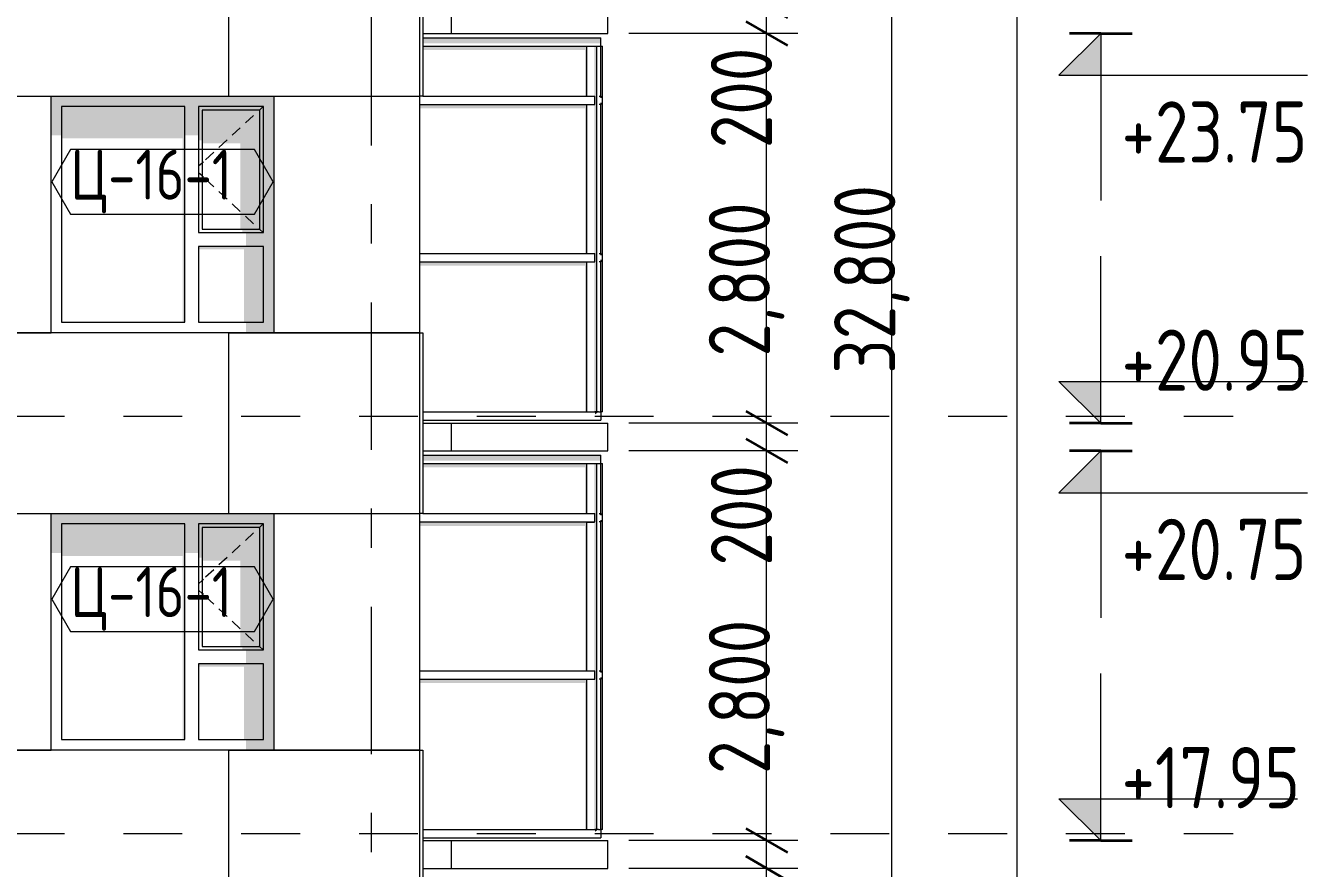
# Model space of a CAD drawing. Header units: millimetres. Extents: x 18162 to 7085488, y 72188 to 247925.
# Drawn here: x 4837456 to 4846666, y 100587 to 106643 of the extents above; entities that cross this region are included whole.
import ezdxf
from ezdxf.enums import TextEntityAlignment as Align

# ---------------------------------------------------------------- set-up
doc = ezdxf.new("R2010")
doc.units = ezdxf.units.MM
doc.header["$MEASUREMENT"] = 0
doc.linetypes.add('Dashed', pattern=[423.333333, 211.666667, -211.666667])
doc.linetypes.add('Double Dashed', pattern=[1093.611073, 529.166651, -211.666656, 141.111112, -211.666656])
for name, color, linetype in [('Archicad Windows', 7, 'Continuous'), ('Finish - Wall', 7, 'Continuous'), ('Structural - Bearing', 7, 'Continuous'), ('Structural - Grid', 7, 'Continuous')]:
    doc.layers.add(name, color=color, linetype=linetype)
doc.styles.add('GENERATED_STYLE_3', font='', dxfattribs={"width": 0.8})
doc.styles.get('GENERATED_STYLE_3').set_extended_font_data('ISOCPEUR MON')
doc.dimstyles.new('GENERATED_STYLE__15', dxfattribs={"dimtxt": 440.00001, "dimasz": 228, "dimexe": 0.18, "dimexo": 150, "dimgap": 0, "dimtad": 1, "dimdec": 0, "dimzin": 0, "dimdsep": 46, "dimtxsty": 'GENERATED_STYLE_3', "dimblk": 'ARROWHEAD_2', "dimblk1": 'ARROWHEAD_2', "dimblk2": 'ARROWHEAD_2', "dimcen": 0.09, "dimclrd": 13, "dimclre": 13, "dimclrt": 13, "dimadec": 0, "dimazin": 0, "dimtfac": 1, "dimtdec": 4, "dimtmove": 0, "dimatfit": 3, "dimfxl": 1, "dimtolj": 1, "dimtzin": 0, "dimarcsym": 0})

# ---------------------------------------------------------------- blocks, each defined once
blk = doc.blocks.new('*X1795', base_point=(4860813, 82836.7))
at = {"layer": 'Structural - Bearing', "color": 8, "linetype": 'Continuous', "lineweight": 13}
for p, q in [((4837313, 100736.7), (4837313, 98436.7)), ((4838913, 100736.7), (4838913, 100136.7)), ((4834113, 100586.7), (4834113, 100556.7)), ((4835713, 100586.7), (4835713, 100556.7)), ((4837009, 100136.7), (4837313, 100136.7)), ((4837313, 100136.7), (4837639.5, 100136.7)), ((4839239.5, 100136.7), (4840013, 100136.7)), ((4840013, 100136.7), (4840289.5, 100136.7)), ((4837313, 98436.7), (4837009, 98436.7)), ((4837009, 98436.7), (4837313, 98436.7)), ((4837313, 98436.7), (4837639.5, 98436.7)), ((4837313, 98436.7), (4837313, 97836.7)), ((4837639.5, 98436.7), (4837313, 98436.7)), ((4838913, 98436.7), (4840013, 98436.7)), ((4838913, 98436.7), (4838913, 97836.7)), ((4840013, 98436.7), (4839239.5, 98436.7)), ((4840289.5, 98436.7), (4840013, 98436.7)), ((4840013, 98436.7), (4840289.5, 98436.7)), ((4837313, 97836.7), (4837313, 97736.7)), ((4838913, 97836.7), (4838913, 97736.7)), ((4834113, 97806.7), (4834113, 97786.7)), ((4835713, 97806.7), (4835713, 97786.7))]:
    blk.add_line(p, q, dxfattribs=at)
blk = doc.blocks.new('*X1802', base_point=(4860813, 82836.7))
at = {"layer": 'Structural - Bearing', "color": 8, "linetype": 'Continuous', "lineweight": 13}
for p, q in [((4837313, 103736.7), (4837313, 101436.7)), ((4838913, 103736.7), (4838913, 103136.7)), ((4834113, 103586.7), (4834113, 103556.7)), ((4835713, 103586.7), (4835713, 103556.7)), ((4837009, 103136.7), (4837313, 103136.7)), ((4837313, 103136.7), (4837639.5, 103136.7)), ((4839239.5, 103136.7), (4840013, 103136.7)), ((4840013, 103136.7), (4840289.5, 103136.7)), ((4837313, 101436.7), (4837009, 101436.7)), ((4837009, 101436.7), (4837313, 101436.7)), ((4837313, 101436.7), (4837639.5, 101436.7)), ((4837313, 101436.7), (4837313, 100836.7)), ((4837639.5, 101436.7), (4837313, 101436.7)), ((4838913, 101436.7), (4840013, 101436.7)), ((4838913, 101436.7), (4838913, 100836.7)), ((4840013, 101436.7), (4839239.5, 101436.7)), ((4840289.5, 101436.7), (4840013, 101436.7)), ((4840013, 101436.7), (4840289.5, 101436.7)), ((4834113, 100806.7), (4834113, 100786.7)), ((4835713, 100806.7), (4835713, 100786.7)), ((4837313, 100836.7), (4837313, 100736.7)), ((4838913, 100836.7), (4838913, 100736.7))]:
    blk.add_line(p, q, dxfattribs=at)
blk = doc.blocks.new('*X1805', base_point=(4860813, 82836.7))
at = {"layer": 'Structural - Bearing', "color": 7, "linetype": 'Continuous', "lineweight": 9}
blk.add_line((4840513, 100786.7), (4840513, 100586.7), dxfattribs=at)
blk = doc.blocks.new('*X1810', base_point=(4860813, 82836.7))
at = {"layer": 'Structural - Bearing', "color": 8, "linetype": 'Continuous', "lineweight": 13}
for p, q in [((4837313, 106736.7), (4837313, 104436.7)), ((4838913, 106736.7), (4838913, 106136.7)), ((4834113, 106586.7), (4834113, 106556.7)), ((4835713, 106586.7), (4835713, 106556.7)), ((4837009, 106136.7), (4837313, 106136.7)), ((4837313, 106136.7), (4837639.5, 106136.7)), ((4839239.5, 106136.7), (4840013, 106136.7)), ((4840013, 106136.7), (4840289.5, 106136.7)), ((4837313, 104436.7), (4837009, 104436.7)), ((4837009, 104436.7), (4837313, 104436.7)), ((4837313, 104436.7), (4837639.5, 104436.7)), ((4837313, 104436.7), (4837313, 103836.7)), ((4837639.5, 104436.7), (4837313, 104436.7)), ((4838913, 104436.7), (4840013, 104436.7)), ((4838913, 104436.7), (4838913, 103836.7)), ((4840013, 104436.7), (4839239.5, 104436.7)), ((4840289.5, 104436.7), (4840013, 104436.7)), ((4840013, 104436.7), (4840289.5, 104436.7)), ((4834113, 103806.7), (4834113, 103786.7)), ((4835713, 103806.7), (4835713, 103786.7)), ((4837313, 103836.7), (4837313, 103736.7)), ((4838913, 103836.7), (4838913, 103736.7))]:
    blk.add_line(p, q, dxfattribs=at)
blk = doc.blocks.new('*X1813', base_point=(4860813, 82836.7))
at = {"layer": 'Structural - Bearing', "color": 7, "linetype": 'Continuous', "lineweight": 9}
blk.add_line((4840513, 103786.7), (4840513, 103586.7), dxfattribs=at)
blk = doc.blocks.new('*X1821', base_point=(4860813, 82836.7))
at = {"layer": 'Structural - Bearing', "color": 7, "linetype": 'Continuous', "lineweight": 9}
blk.add_line((4840513, 106786.7), (4840513, 106586.7), dxfattribs=at)
blk = doc.blocks.new('*X1860', base_point=(4860813, 82836.7))
at = {"layer": 'Structural - Bearing', "color": 7, "linetype": 'Continuous', "lineweight": 9}
blk.add_line((4840309.5, 103136.7), (4840289.5, 103136.7), dxfattribs=at)
blk = doc.blocks.new('*X1870', base_point=(4860813, 82836.7))
at = {"layer": 'Structural - Bearing', "color": 7, "linetype": 'Continuous', "lineweight": 9}
blk.add_line((4840309.5, 106136.7), (4840289.5, 106136.7), dxfattribs=at)
blk = doc.blocks.new('*D2064', base_point=(4860813, 82836.7))
at = {"color": 12, "linetype": 'Continuous', "lineweight": 35}
for p, q in [((4842630.2, 100673.3), (4842930.2, 100500.1)), ((4842630.2, 97873.3), (4842930.2, 97700.1))]:
    blk.add_line(p, q, dxfattribs=at)
at = {"color": 13, "linetype": 'Continuous', "lineweight": 13}
for p, q in [((4843005.2, 100586.7), (4841789.5, 100586.7)), ((4842780.2, 97786.7), (4842780.2, 100586.7)), ((4843005.2, 97786.7), (4841789.5, 97786.7)), ((4842780.2, 97586.7), (4842780.2, 97786.7))]:
    blk.add_line(p, q, dxfattribs=at)
at = {"color": 13, "lineweight": 13, "char_height": 440, "attachment_point": 7, "rotation": 90, "style": 'GENERATED_STYLE_3'}
for s, insert in [('\\A1;{\\pql;\\fISOCPEUR MON|b0|i0|c0|p0;\\W0.800000;200}', (4842819.9, 99762.3)), ('\\A1;{\\pql;\\fISOCPEUR MON|b0|i0|c0|p0;\\W0.800000;2,800}', (4842907.8, 98264.5))]:
    blk.add_mtext(s, dxfattribs=dict(at, insert=insert))
blk = doc.blocks.new('ARROWHEAD_2')
at = {"color": 0, "linetype": 'Continuous', "lineweight": 0}
for p, q in [((-0.378, -0.655), (0.378, 0.655)), ((0, 0), (-1, 0))]:
    blk.add_line(p, q, dxfattribs=at)
blk = doc.blocks.new('*D2065', base_point=(4860813, 82836.7))
at = {"color": 12, "linetype": 'Continuous', "lineweight": 35}
for p, q in [((4842630.2, 100873.3), (4842930.2, 100700.1)), ((4842630.2, 100673.3), (4842930.2, 100500.1))]:
    blk.add_line(p, q, dxfattribs=at)
at = {"color": 13, "linetype": 'Continuous', "lineweight": 13}
for p, q in [((4843005.2, 100786.7), (4841789.5, 100786.7)), ((4842780.2, 100586.7), (4842780.2, 100786.7)), ((4843005.2, 100586.7), (4841789.5, 100586.7))]:
    blk.add_line(p, q, dxfattribs=at)
blk = doc.blocks.new('*D2066', base_point=(4860813, 82836.7))
at = {"color": 12, "linetype": 'Continuous', "lineweight": 35}
for p, q in [((4842630.2, 103673.3), (4842930.2, 103500.1)), ((4842630.2, 100873.3), (4842930.2, 100700.1))]:
    blk.add_line(p, q, dxfattribs=at)
at = {"color": 13, "linetype": 'Continuous', "lineweight": 13}
for p, q in [((4843005.2, 103586.7), (4841789.5, 103586.7)), ((4842780.2, 100786.7), (4842780.2, 103586.7)), ((4843005.2, 100786.7), (4841789.5, 100786.7))]:
    blk.add_line(p, q, dxfattribs=at)
at = {"color": 13, "lineweight": 13, "char_height": 440, "attachment_point": 7, "rotation": 90, "style": 'GENERATED_STYLE_3'}
for s, insert in [('\\A1;{\\pql;\\fISOCPEUR MON|b0|i0|c0|p0;\\W0.800000;200}', (4842819.9, 102762.3)), ('\\A1;{\\pql;\\fISOCPEUR MON|b0|i0|c0|p0;\\W0.800000;2,800}', (4842907.8, 101264.5))]:
    blk.add_mtext(s, dxfattribs=dict(at, insert=insert))
blk = doc.blocks.new('*D2067', base_point=(4860813, 82836.7))
at = {"color": 12, "linetype": 'Continuous', "lineweight": 35}
for p, q in [((4842630.2, 103873.3), (4842930.2, 103700.1)), ((4842630.2, 103673.3), (4842930.2, 103500.1))]:
    blk.add_line(p, q, dxfattribs=at)
at = {"color": 13, "linetype": 'Continuous', "lineweight": 13}
for p, q in [((4843005.2, 103786.7), (4841789.5, 103786.7)), ((4842780.2, 103586.7), (4842780.2, 103786.7)), ((4843005.2, 103586.7), (4841789.5, 103586.7))]:
    blk.add_line(p, q, dxfattribs=at)
blk = doc.blocks.new('*D2068', base_point=(4860813, 82836.7))
at = {"color": 12, "linetype": 'Continuous', "lineweight": 35}
for p, q in [((4842630.2, 106673.3), (4842930.2, 106500.1)), ((4842630.2, 103873.3), (4842930.2, 103700.1))]:
    blk.add_line(p, q, dxfattribs=at)
at = {"color": 13, "linetype": 'Continuous', "lineweight": 13}
for p, q in [((4843005.2, 106586.7), (4841789.5, 106586.7)), ((4842780.2, 103786.7), (4842780.2, 106586.7)), ((4843005.2, 103786.7), (4841789.5, 103786.7))]:
    blk.add_line(p, q, dxfattribs=at)
at = {"color": 13, "lineweight": 13, "char_height": 440, "attachment_point": 7, "rotation": 90, "style": 'GENERATED_STYLE_3'}
for s, insert in [('\\A1;{\\pql;\\fISOCPEUR MON|b0|i0|c0|p0;\\W0.800000;200}', (4842819.9, 105762.3)), ('\\A1;{\\pql;\\fISOCPEUR MON|b0|i0|c0|p0;\\W0.800000;2,800}', (4842907.8, 104264.5))]:
    blk.add_mtext(s, dxfattribs=dict(at, insert=insert))
blk = doc.blocks.new('*D2069', base_point=(4860813, 82836.7))
at = {"color": 12, "linetype": 'Continuous', "lineweight": 35}
for p, q in [((4842630.2, 106873.3), (4842930.2, 106700.1)), ((4842630.2, 106673.3), (4842930.2, 106500.1))]:
    blk.add_line(p, q, dxfattribs=at)
at = {"color": 13, "linetype": 'Continuous', "lineweight": 13}
for p, q in [((4843005.2, 106786.7), (4841789.5, 106786.7)), ((4842780.2, 106586.7), (4842780.2, 106786.7)), ((4843005.2, 106586.7), (4841789.5, 106586.7))]:
    blk.add_line(p, q, dxfattribs=at)
blk = doc.blocks.new('*D2088', base_point=(4860813, 82836.7))
at = {"color": 12, "linetype": 'Continuous', "lineweight": 35}
for p, q in [((4843530.5, 121673.3), (4843830.5, 121500.1)), ((4843530.5, 88873.3), (4843830.5, 88700.1))]:
    blk.add_line(p, q, dxfattribs=at)
at = {"color": 13, "linetype": 'Continuous', "lineweight": 13}
for p, q in [((4843905.5, 121586.7), (4840559.9, 121586.7)), ((4843680.5, 88786.7), (4843680.5, 121586.7)), ((4843905.5, 88786.7), (4840640.2, 88786.7)), ((4843680.5, 88586.7), (4843680.5, 88786.7))]:
    blk.add_line(p, q, dxfattribs=at)
at = {"color": 13, "lineweight": 13, "char_height": 440, "attachment_point": 7, "rotation": 90, "style": 'GENERATED_STYLE_3'}
for s, insert in [('\\A1;{\\pql;\\fISOCPEUR MON|b0|i0|c0|p0;\\W0.800000;200}', (4843720.2, 120762.3)), ('\\A1;{\\pql;\\fISOCPEUR MON|b0|i0|c0|p0;\\W0.800000;32,800}', (4843808, 104141.6))]:
    blk.add_mtext(s, dxfattribs=dict(at, insert=insert))
blk = doc.blocks.new('*D2093', base_point=(4860813, 82836.7))
at = {"color": 13, "linetype": 'Continuous', "lineweight": 13}
for p, q in [((4844580.9, 82736.7), (4844580.9, 133286.7)), ((4844805.9, 82736.7), (4840439.5, 82736.7)), ((4844580.9, 82536.7), (4844580.9, 82736.7)), ((4844805.9, 82536.7), (4844355.9, 82536.7)), ((4844580.9, 82390), (4844580.9, 82536.7))]:
    blk.add_line(p, q, dxfattribs=at)
at = {"color": 12, "linetype": 'Continuous', "lineweight": 35}
for p, q in [((4844430.9, 82823.3), (4844730.9, 82650.1)), ((4844430.9, 82623.3), (4844730.9, 82450.1))]:
    blk.add_line(p, q, dxfattribs=at)
at = {"color": 13, "lineweight": 13, "insert": (4844620.6, 81712.3), "char_height": 440, "attachment_point": 7, "rotation": 90, "style": 'GENERATED_STYLE_3'}
blk.add_mtext('\\A1;{\\pql;\\fISOCPEUR MON|b0|i0|c0|p0;\\W0.800000;200}', dxfattribs=at)
blk = doc.blocks.new('*D2094', base_point=(4860813, 82836.7))
at = {"color": 12, "linetype": 'Continuous', "lineweight": 35}
for p, q in [((4844730.9, 133200.1), (4844430.9, 133373.3)), ((4844430.9, 82823.3), (4844730.9, 82650.1))]:
    blk.add_line(p, q, dxfattribs=at)
at = {"color": 13, "linetype": 'Continuous', "lineweight": 13}
for p, q in [((4844580.9, 133286.7), (4844580.9, 133433.4)), ((4844805.9, 133286.7), (4829939.5, 133286.7)), ((4844580.9, 82736.7), (4844580.9, 133286.7))]:
    blk.add_line(p, q, dxfattribs=at)
at = {"color": 13, "lineweight": 13, "insert": (4844708.4, 107335.5), "char_height": 440, "attachment_point": 7, "rotation": 90, "style": 'GENERATED_STYLE_3'}
blk.add_mtext('\\A1;{\\pql;\\fISOCPEUR MON|b0|i0|c0|p0;\\W0.800000;50,550}', dxfattribs=at)
blk = doc.blocks.new('Label_19_3', base_point=(4838439.5, 102286.7))
at = {"color": 13, "linetype": 'Continuous', "lineweight": 13, "flags": 128}
blk.add_lwpolyline([(4837644.4, 102520.9), (4837778.5, 102288.7), (4839100.6, 102288.7), (4839234.7, 102520.9), (4839100.6, 102753.2), (4837778.5, 102753.2)], close=True, dxfattribs=at)
at = {"color": 13, "lineweight": 13, "insert": (4837778.5, 102752.5), "char_height": 360, "attachment_point": 1, "style": 'GENERATED_STYLE_3'}
blk.add_mtext('\\A1;{\\pql;\\pt0,253000;\\fISOCPEUR MON|b0|i0|c0|p0;\\W0.800000;Ц-16-1\\fISOCPEUR MON|b0|i0|c0|p0;\\W0.800000;\\A1{\\H.66x;\\S^  ;}\\fISOCPEUR MON|b0|i0|c0|p0;\\W0.800000;\\fISOCPEUR MON|b0|i0|c0|p0;\\W0.800000;\\A1{\\H.66x;\\S^  ;}\\fISOCPEUR MON|b0|i0|c0|p0;\\W0.800000; \\fISOCPEUR MON|b0|i0|c0|p0;\\W0.800000;\\fISOCPEUR MON|b0|i0|c0|p0;\\W0.800000;\\fISOCPEUR MON|b0|i0|c0|p0;\\W0.800000;\\fISOCPEUR MON|b0|i0|c0|p0;\\W0.800000;\\fISOCPEUR MON|b0|i0|c0|p0;\\W0.800000;\\fISOCPEUR MON|b0|i0|c0|p0;\\W0.800000;\\fISOCPEUR MON|b0|i0|c0|p0;\\W0.800000;\\fISOCPEUR MON|b0|i0|c0|p0;\\W0.800000;\\fISOCPEUR MON|b0|i0|c0|p0;\\W0.800000;\\fISOCPEUR MON|b0|i0|c0|p0;\\W0.800000;\\fISOCPEUR MON|b0|i0|c0|p0;\\W0.800000;\\fISOCPEUR MON|b0|i0|c0|p0;\\W0.800000;\\fISOCPEUR MON|b0|i0|c0|p0;\\W0.800000;\\fISOCPEUR MON|b0|i0|c0|p0;\\W0.800000;\\fISOCPEUR MON|b0|i0|c0|p0;\\W0.800000;\\fISOCPEUR MON|b0|i0|c0|p0;\\W0.800000;\\fISOCPEUR MON|b0|i0|c0|p0;\\W0.800000;\\fISOCPEUR MON|b0|i0|c0|p0;\\W0.800000;\\fISOCPEUR MON|b0|i0|c0|p0;\\W0.800000;\\fISOCPEUR MON|b0|i0|c0|p0;\\W0.800000;\\fISOCPEUR MON|b0|i0|c0|p0;\\W0.800000;\\fISOCPEUR MON|b0|i0|c0|p0;\\W0.800000;\\fISOCPEUR MON|b0|i0|c0|p0;\\W0.800000;\\fISOCPEUR MON|b0|i0|c0|p0;\\W0.800000;\\fISOCPEUR MON|b0|i0|c0|p0;\\W0.800000;\\fISOCPEUR MON|b0|i0|c0|p0;\\W0.800000;\\fISOCPEUR MON|b0|i0|c0|p0;\\W0.800000;\\fISOCPEUR MON|b0|i0|c0|p0;\\W0.800000;\\fISOCPEUR MON|b0|i0|c0|p0;\\W0.800000;\\fISOCPEUR MON|b0|i0|c0|p0;\\W0.800000;\\fISOCPEUR MON|b0|i0|c0|p0;\\W0.800000;\\fISOCPEUR MON|b0|i0|c0|p0;\\W0.800000;\\fISOCPEUR MON|b0|i0|c0|p0;\\W0.800000;\\fISOCPEUR MON|b0|i0|c0|p0;\\W0.800000;\\fISOCPEUR MON|b0|i0|c0|p0;\\W0.800000;\\fISOCPEUR MON|b0|i0|c0|p0;\\W0.800000;\\fISOCPEUR MON|b0|i0|c0|p0;\\W0.800000;\\fISOCPEUR MON|b0|i0|c0|p0;\\W0.800000;\\fISOCPEUR MON|b0|i0|c0|p0;\\W0.800000;\\fISOCPEUR MON|b0|i0|c0|p0;\\W0.800000;\\fISOCPEUR MON|b0|i0|c0|p0;\\W0.800000;\\fISOCPEUR MON|b0|i0|c0|p0;\\W0.800000;\\fISOCPEUR MON|b0|i0|c0|p0;\\W0.800000;}', dxfattribs=at)
blk = doc.blocks.new('Label_24_3', base_point=(4838439.5, 105286.7))
at = {"color": 13, "linetype": 'Continuous', "lineweight": 13, "flags": 128}
blk.add_lwpolyline([(4837644.4, 105520.9), (4837778.5, 105288.7), (4839100.6, 105288.7), (4839234.7, 105520.9), (4839100.6, 105753.2), (4837778.5, 105753.2)], close=True, dxfattribs=at)
at = {"color": 13, "lineweight": 13, "insert": (4837778.5, 105752.5), "char_height": 360, "attachment_point": 1, "style": 'GENERATED_STYLE_3'}
blk.add_mtext('\\A1;{\\pql;\\pt0,253000;\\fISOCPEUR MON|b0|i0|c0|p0;\\W0.800000;Ц-16-1\\fISOCPEUR MON|b0|i0|c0|p0;\\W0.800000;\\A1{\\H.66x;\\S^  ;}\\fISOCPEUR MON|b0|i0|c0|p0;\\W0.800000;\\fISOCPEUR MON|b0|i0|c0|p0;\\W0.800000;\\A1{\\H.66x;\\S^  ;}\\fISOCPEUR MON|b0|i0|c0|p0;\\W0.800000; \\fISOCPEUR MON|b0|i0|c0|p0;\\W0.800000;\\fISOCPEUR MON|b0|i0|c0|p0;\\W0.800000;\\fISOCPEUR MON|b0|i0|c0|p0;\\W0.800000;\\fISOCPEUR MON|b0|i0|c0|p0;\\W0.800000;\\fISOCPEUR MON|b0|i0|c0|p0;\\W0.800000;\\fISOCPEUR MON|b0|i0|c0|p0;\\W0.800000;\\fISOCPEUR MON|b0|i0|c0|p0;\\W0.800000;\\fISOCPEUR MON|b0|i0|c0|p0;\\W0.800000;\\fISOCPEUR MON|b0|i0|c0|p0;\\W0.800000;\\fISOCPEUR MON|b0|i0|c0|p0;\\W0.800000;\\fISOCPEUR MON|b0|i0|c0|p0;\\W0.800000;\\fISOCPEUR MON|b0|i0|c0|p0;\\W0.800000;\\fISOCPEUR MON|b0|i0|c0|p0;\\W0.800000;\\fISOCPEUR MON|b0|i0|c0|p0;\\W0.800000;\\fISOCPEUR MON|b0|i0|c0|p0;\\W0.800000;\\fISOCPEUR MON|b0|i0|c0|p0;\\W0.800000;\\fISOCPEUR MON|b0|i0|c0|p0;\\W0.800000;\\fISOCPEUR MON|b0|i0|c0|p0;\\W0.800000;\\fISOCPEUR MON|b0|i0|c0|p0;\\W0.800000;\\fISOCPEUR MON|b0|i0|c0|p0;\\W0.800000;\\fISOCPEUR MON|b0|i0|c0|p0;\\W0.800000;\\fISOCPEUR MON|b0|i0|c0|p0;\\W0.800000;\\fISOCPEUR MON|b0|i0|c0|p0;\\W0.800000;\\fISOCPEUR MON|b0|i0|c0|p0;\\W0.800000;\\fISOCPEUR MON|b0|i0|c0|p0;\\W0.800000;\\fISOCPEUR MON|b0|i0|c0|p0;\\W0.800000;\\fISOCPEUR MON|b0|i0|c0|p0;\\W0.800000;\\fISOCPEUR MON|b0|i0|c0|p0;\\W0.800000;\\fISOCPEUR MON|b0|i0|c0|p0;\\W0.800000;\\fISOCPEUR MON|b0|i0|c0|p0;\\W0.800000;\\fISOCPEUR MON|b0|i0|c0|p0;\\W0.800000;\\fISOCPEUR MON|b0|i0|c0|p0;\\W0.800000;\\fISOCPEUR MON|b0|i0|c0|p0;\\W0.800000;\\fISOCPEUR MON|b0|i0|c0|p0;\\W0.800000;\\fISOCPEUR MON|b0|i0|c0|p0;\\W0.800000;\\fISOCPEUR MON|b0|i0|c0|p0;\\W0.800000;\\fISOCPEUR MON|b0|i0|c0|p0;\\W0.800000;\\fISOCPEUR MON|b0|i0|c0|p0;\\W0.800000;\\fISOCPEUR MON|b0|i0|c0|p0;\\W0.800000;\\fISOCPEUR MON|b0|i0|c0|p0;\\W0.800000;\\fISOCPEUR MON|b0|i0|c0|p0;\\W0.800000;\\fISOCPEUR MON|b0|i0|c0|p0;\\W0.800000;\\fISOCPEUR MON|b0|i0|c0|p0;\\W0.800000;}', dxfattribs=at)
blk = doc.blocks.new('Standard grid marker[373]_3', base_point=(4839939.5, 142836.7))
at = {"layer": 'Structural - Grid', "color": 13, "linetype": 'Double Dashed', "lineweight": 13, "ltscale": 2}
blk.add_line((4839939.5, 141836.7), (4839939.5, 80336.7), dxfattribs=at)
at = {"layer": 'Structural - Grid', "color": 13, "lineweight": 13, "style": 'GENERATED_STYLE_3'}
blk.add_attdef('AC_MarkerText_1', text='', height=500, rotation=360, dxfattribs=at).set_placement((4839939.5, 78986.7), align=Align.TOP_CENTER)

msp = doc.modelspace()

# ---------------------------------------------------------------- hatches: boundary and pattern name
at = {"linetype": 'Continuous', "lineweight": 13}
for points in [[(4845181.3, 106586.7), (4844881.3, 106286.7), (4845181.3, 106286.7)], [(4845181.3, 103786.7), (4845181.3, 104086.7), (4844881.3, 104086.7)], [(4845181.3, 103586.7), (4844881.3, 103286.7), (4845181.3, 103286.7)], [(4845181.3, 100786.7), (4845181.3, 101086.7), (4844881.3, 101086.7)]]:
    msp.add_hatch(color=13, dxfattribs=at).paths.add_polyline_path(points)
at = {"layer": 'Archicad Windows', "linetype": 'Continuous', "lineweight": 0}
for points in [[(4837639.5, 106061.7), (4837714.5, 106061.7), (4838599.5, 106061.7), (4838699.5, 106061.7), (4839164.5, 106061.7), (4839239.5, 106061.7), (4839239.5, 106136.7), (4837639.5, 106136.7)], [(4837639.5, 105853.8), (4837714.5, 105853.8), (4837714.5, 106061.7), (4837639.5, 106061.7)], [(4838599.5, 106061.7), (4837714.5, 106061.7), (4837714.5, 105832.6), (4838584.5, 105832.6), (4838584.5, 104511.7), (4838599.5, 104511.7)], [(4838599.5, 106061.7), (4838599.5, 105853.8), (4838699.5, 105853.8), (4838699.5, 106061.7)], [(4839164.5, 106061.7), (4838699.5, 106061.7), (4838699.5, 106036.7), (4838724.5, 106036.7), (4839139.5, 106036.7), (4839164.5, 106036.7)], [(4838699.5, 106036.7), (4838699.5, 105818.5), (4838724.5, 105818.5), (4838724.5, 106036.7)], [(4838724.5, 106036.7), (4838724.5, 105797.3), (4838999.5, 105797.3), (4838999.5, 105181.7), (4839139.5, 105181.7), (4839139.5, 106036.7)], [(4839139.5, 105181.7), (4839164.5, 105181.7), (4839164.5, 106036.7), (4839139.5, 106036.7)], [(4839164.5, 105156.7), (4839164.5, 105056.7), (4839164.5, 104511.7), (4839239.5, 104511.7), (4839239.5, 106061.7), (4839164.5, 106061.7)], [(4839164.5, 105181.7), (4839014.5, 105181.7), (4839014.5, 105156.7), (4839164.5, 105156.7)], [(4839164.5, 105156.7), (4839039.5, 105156.7), (4839039.5, 105056.7), (4839164.5, 105056.7)], [(4839164.5, 105056.7), (4838699.5, 105056.7), (4838699.5, 105035.5), (4839024.5, 105035.5), (4839024.5, 104511.7), (4839164.5, 104511.7)], [(4839039.5, 104436.7), (4839239.5, 104436.7), (4839239.5, 104511.7), (4839039.5, 104511.7)], [(4837639.5, 103061.7), (4837714.5, 103061.7), (4838599.5, 103061.7), (4838699.5, 103061.7), (4839164.5, 103061.7), (4839239.5, 103061.7), (4839239.5, 103136.7), (4837639.5, 103136.7)], [(4837639.5, 102853.8), (4837714.5, 102853.8), (4837714.5, 103061.7), (4837639.5, 103061.7)], [(4838599.5, 103061.7), (4837714.5, 103061.7), (4837714.5, 102832.6), (4838584.5, 102832.6), (4838584.5, 101511.7), (4838599.5, 101511.7)], [(4838599.5, 102853.8), (4838699.5, 102853.8), (4838699.5, 103061.7), (4838599.5, 103061.7)], [(4839164.5, 103061.7), (4838699.5, 103061.7), (4838699.5, 103036.7), (4838724.5, 103036.7), (4839139.5, 103036.7), (4839164.5, 103036.7)], [(4839164.5, 102156.7), (4839164.5, 102056.7), (4839164.5, 101511.7), (4839239.5, 101511.7), (4839239.5, 103061.7), (4839164.5, 103061.7)], [(4838724.5, 103036.7), (4838699.5, 103036.7), (4838699.5, 102818.5), (4838724.5, 102818.5)], [(4839139.5, 103036.7), (4838724.5, 103036.7), (4838724.5, 102797.3), (4838999.5, 102797.3), (4838999.5, 102181.7), (4839139.5, 102181.7)], [(4839139.5, 102181.7), (4839164.5, 102181.7), (4839164.5, 103036.7), (4839139.5, 103036.7)], [(4839164.5, 102181.7), (4839014.5, 102181.7), (4839014.5, 102156.7), (4839164.5, 102156.7)], [(4839164.5, 102156.7), (4839039.5, 102156.7), (4839039.5, 102056.7), (4839164.5, 102056.7)], [(4838699.5, 102056.7), (4838699.5, 102035.5), (4839024.5, 102035.5), (4839024.5, 101511.7), (4839164.5, 101511.7), (4839164.5, 102056.7)], [(4839039.5, 101436.7), (4839239.5, 101436.7), (4839239.5, 101511.7), (4839039.5, 101511.7)]]:
    msp.add_hatch(color=49, dxfattribs=at).paths.add_polyline_path(points)
at = {"layer": 'Finish - Wall', "linetype": 'Continuous', "lineweight": 0}
for points in [[(4841589.5, 106556.7), (4840309.5, 106556.7), (4840309.5, 106516), (4841589.5, 106516)], [(4840309.5, 106468.4), (4841474.5, 106468.4), (4841474.5, 106136.7), (4841489.5, 106136.7), (4841489.5, 106496.7), (4840309.5, 106496.7)], [(4841489.5, 106496.7), (4841489.5, 106489.6), (4841542.1, 106489.6), (4841542.1, 106496.7)], [(4841542.1, 106136.7), (4841547.1, 106136.7), (4841547.1, 106106.7), (4841559.5, 106106.7), (4841559.5, 106496.7), (4841542.1, 106496.7)], [(4841576.9, 106496.7), (4841571.9, 106496.7), (4841576.9, 106489.6)], [(4841576.9, 106496.7), (4841576.9, 106489.6), (4841584.5, 106489.6), (4841589.5, 106496.7)], [(4841542.1, 106076.7), (4841542.1, 105006.7), (4841547.1, 105006.7), (4841547.1, 104976.7), (4841559.5, 104976.7), (4841559.5, 106106.7), (4841547.1, 106106.7), (4841547.1, 106076.7)], [(4841576.9, 106136.7), (4841583.2, 106127.8), (4841589.5, 106124.1)], [(4841589.5, 106124.1), (4841589.5, 106136.7), (4841576.9, 106136.7)], [(4841489.5, 106076.7), (4840289.5, 106076.7), (4840289.5, 106048.4), (4841474.5, 106048.4), (4841474.5, 105006.7), (4841489.5, 105006.7)], [(4841489.5, 106076.7), (4841489.5, 106069.6), (4841542.1, 106069.6), (4841542.1, 106076.7)], [(4841589.5, 104994.1), (4841576.9, 105006.7), (4841583.2, 104997.8)], [(4841589.5, 105006.7), (4841576.9, 105006.7), (4841589.5, 104994.1)], [(4840289.5, 104946.7), (4840289.5, 104918.4), (4841474.5, 104918.4), (4841474.5, 103866.7), (4841489.5, 103866.7), (4841489.5, 104946.7)], [(4841489.5, 104946.7), (4841489.5, 104939.6), (4841542.1, 104939.6), (4841542.1, 104946.7)], [(4841542.1, 103866.7), (4841559.5, 103866.7), (4841559.5, 104976.7), (4841547.1, 104976.7), (4841547.1, 104946.7), (4841542.1, 104946.7)], [(4841547.1, 103866.7), (4841547.1, 103849.1), (4841571.9, 103866.7)], [(4841589.5, 103556.7), (4840309.5, 103556.7), (4840309.5, 103516), (4841589.5, 103516)], [(4840309.5, 103496.7), (4840309.5, 103468.4), (4841474.5, 103468.4), (4841474.5, 103136.7), (4841489.5, 103136.7), (4841489.5, 103496.7)], [(4841489.5, 103496.7), (4841489.5, 103489.6), (4841542.1, 103489.6), (4841542.1, 103496.7)], [(4841542.1, 103136.7), (4841547.1, 103136.7), (4841547.1, 103106.7), (4841559.5, 103106.7), (4841559.5, 103496.7), (4841542.1, 103496.7)], [(4841571.9, 103496.7), (4841576.9, 103489.6), (4841576.9, 103496.7)], [(4841576.9, 103496.7), (4841576.9, 103489.6), (4841584.5, 103489.6), (4841589.5, 103496.7)], [(4841489.5, 103076.7), (4840289.5, 103076.7), (4840289.5, 103048.4), (4841474.5, 103048.4), (4841474.5, 102006.7), (4841489.5, 102006.7)], [(4841542.1, 103076.7), (4841489.5, 103076.7), (4841489.5, 103069.6), (4841542.1, 103069.6)], [(4841542.1, 102006.7), (4841547.1, 102006.7), (4841547.1, 101976.7), (4841559.5, 101976.7), (4841559.5, 103106.7), (4841547.1, 103106.7), (4841547.1, 103076.7), (4841542.1, 103076.7)], [(4841589.5, 103124.1), (4841576.9, 103136.7), (4841583.2, 103127.8)], [(4841589.5, 103124.1), (4841589.5, 103136.7), (4841576.9, 103136.7)], [(4841542.1, 100866.7), (4841559.5, 100866.7), (4841559.5, 101976.7), (4841547.1, 101976.7), (4841547.1, 101946.7), (4841542.1, 101946.7)], [(4841589.5, 101994.1), (4841576.9, 102006.7), (4841583.2, 101997.8)], [(4841589.5, 102006.7), (4841576.9, 102006.7), (4841589.5, 101994.1)], [(4840289.5, 101946.7), (4840289.5, 101918.4), (4841474.5, 101918.4), (4841474.5, 100866.7), (4841489.5, 100866.7), (4841489.5, 101946.7)], [(4841489.5, 101946.7), (4841489.5, 101939.6), (4841542.1, 101939.6), (4841542.1, 101946.7)], [(4841547.1, 100866.7), (4841547.1, 100849.1), (4841571.9, 100866.7)]]:
    msp.add_hatch(color=49, dxfattribs=at).paths.add_polyline_path(points)

# ---------------------------------------------------------------- linework, layer by layer
at = {"color": 13, "linetype": 'Continuous', "lineweight": 13}
for p, q in [((4845181.3, 106586.7), (4844881.3, 106286.7)), ((4845181.3, 106586.7), (4845181.3, 105386.7)), ((4844881.3, 106286.7), (4845181.3, 106286.7)), ((4845181.3, 106286.7), (4846666.2, 106286.7)), ((4845181.3, 103786.7), (4845181.3, 104986.7)), ((4845181.3, 103786.7), (4844881.3, 104086.7)), ((4844881.3, 104086.7), (4845181.3, 104086.7)), ((4845181.3, 104086.7), (4846666.2, 104086.7)), ((4845181.3, 103586.7), (4844881.3, 103286.7)), ((4845181.3, 103586.7), (4845181.3, 102386.7)), ((4844881.3, 103286.7), (4845181.3, 103286.7)), ((4845181.3, 103286.7), (4846666.2, 103286.7)), ((4845181.3, 100786.7), (4845181.3, 101986.7)), ((4845181.3, 100786.7), (4844881.3, 101086.7)), ((4844881.3, 101086.7), (4845181.3, 101086.7)), ((4845181.3, 101086.7), (4846595.9, 101086.7))]:
    msp.add_line(p, q, dxfattribs=at)
at = {"color": 12, "linetype": 'Continuous', "lineweight": 35}
for p, q in [((4845181.3, 106586.7), (4844956.3, 106586.7)), ((4845181.3, 106586.7), (4845406.3, 106586.7)), ((4845181.3, 103786.7), (4844956.3, 103786.7)), ((4845181.3, 103786.7), (4845406.3, 103786.7)), ((4845181.3, 103586.7), (4844956.3, 103586.7)), ((4845181.3, 103586.7), (4845406.3, 103586.7)), ((4845181.3, 100786.7), (4844956.3, 100786.7)), ((4845181.3, 100786.7), (4845406.3, 100786.7))]:
    msp.add_line(p, q, dxfattribs=at)
at = {"color": 8, "linetype": 'Dashed', "lineweight": 13, "ltscale": 2}
for p, q in [((4805138.5, 103836.7), (4846132, 103836.7)), ((4805138.5, 100836.7), (4846132, 100836.7))]:
    msp.add_line(p, q, dxfattribs=at)
at = {"layer": 'Archicad Windows', "color": 7, "linetype": 'Continuous', "lineweight": 13}
for p, q in [((4837639.5, 106136.7), (4839239.5, 106136.7)), ((4837639.5, 104436.7), (4837639.5, 106136.7)), ((4839239.5, 106136.7), (4839239.5, 104436.7)), ((4839239.5, 104436.7), (4837639.5, 104436.7)), ((4837639.5, 103136.7), (4839239.5, 103136.7)), ((4837639.5, 101436.7), (4837639.5, 103136.7)), ((4839239.5, 103136.7), (4839239.5, 101436.7)), ((4839239.5, 101436.7), (4837639.5, 101436.7))]:
    msp.add_line(p, q, dxfattribs=at)
at = {"layer": 'Archicad Windows', "color": 7, "linetype": 'Continuous', "lineweight": 9}
for p, q in [((4837714.5, 106061.7), (4837714.5, 104511.7)), ((4838599.5, 106061.7), (4837714.5, 106061.7)), ((4838599.5, 104511.7), (4838599.5, 106061.7)), ((4838699.5, 106061.7), (4838699.5, 105156.7)), ((4839164.5, 106061.7), (4838699.5, 106061.7)), ((4838724.5, 106036.7), (4838724.5, 105181.7)), ((4839139.5, 106036.7), (4838724.5, 106036.7)), ((4839135.6, 106036.7), (4839130.9, 106032.3)), ((4839162.6, 106061.7), (4839135.6, 106036.7)), ((4839139.5, 105181.7), (4839139.5, 106036.7)), ((4839164.5, 105156.7), (4839164.5, 106061.7)), ((4839094.2, 105998.3), (4839035.5, 105943.9)), ((4838998.9, 105909.9), (4838940.2, 105855.5)), ((4838808.2, 105733.1), (4838749.5, 105678.7)), ((4838903.5, 105821.5), (4838844.9, 105767.1)), ((4838724.5, 105655.5), (4838699.5, 105632.4)), ((4838733.2, 105663.6), (4838724.5, 105655.5)), ((4838724.5, 105562.8), (4838699.5, 105586)), ((4838733.2, 105554.8), (4838724.5, 105562.8)), ((4838808.2, 105485.2), (4838749.5, 105539.6)), ((4838903.5, 105396.8), (4838844.9, 105451.2)), ((4838998.9, 105308.5), (4838940.2, 105362.9)), ((4839094.2, 105220.1), (4839035.5, 105274.5)), ((4838724.5, 105181.7), (4839139.5, 105181.7)), ((4839135.6, 105181.7), (4839130.9, 105186.1)), ((4839162.6, 105156.7), (4839135.6, 105181.7)), ((4838699.5, 105156.7), (4839164.5, 105156.7)), ((4838699.5, 105056.7), (4838699.5, 104511.7)), ((4839164.5, 105056.7), (4838699.5, 105056.7)), ((4839164.5, 104511.7), (4839164.5, 105056.7)), ((4837714.5, 104511.7), (4838599.5, 104511.7)), ((4838699.5, 104511.7), (4839164.5, 104511.7)), ((4837714.5, 103061.7), (4837714.5, 101511.7)), ((4838599.5, 103061.7), (4837714.5, 103061.7)), ((4838599.5, 101511.7), (4838599.5, 103061.7)), ((4838699.5, 103061.7), (4838699.5, 102156.7)), ((4839164.5, 103061.7), (4838699.5, 103061.7)), ((4839162.6, 103061.7), (4839135.6, 103036.7)), ((4839164.5, 102156.7), (4839164.5, 103061.7)), ((4838724.5, 103036.7), (4838724.5, 102181.7)), ((4839139.5, 103036.7), (4838724.5, 103036.7)), ((4839094.2, 102998.3), (4839035.5, 102943.9)), ((4839135.6, 103036.7), (4839130.9, 103032.3)), ((4839139.5, 102181.7), (4839139.5, 103036.7)), ((4838998.9, 102909.9), (4838940.2, 102855.5)), ((4838903.5, 102821.5), (4838844.9, 102767.1)), ((4838808.2, 102733.1), (4838749.5, 102678.7)), ((4838724.5, 102655.5), (4838699.5, 102632.4)), ((4838733.2, 102663.6), (4838724.5, 102655.5)), ((4838724.5, 102562.8), (4838699.5, 102586)), ((4838733.2, 102554.8), (4838724.5, 102562.8)), ((4838808.2, 102485.2), (4838749.5, 102539.6)), ((4838903.5, 102396.8), (4838844.9, 102451.2)), ((4838998.9, 102308.5), (4838940.2, 102362.9)), ((4839094.2, 102220.1), (4839035.5, 102274.5)), ((4838699.5, 102156.7), (4839164.5, 102156.7)), ((4838724.5, 102181.7), (4839139.5, 102181.7)), ((4839135.6, 102181.7), (4839130.9, 102186.1)), ((4839162.6, 102156.7), (4839135.6, 102181.7)), ((4838699.5, 102056.7), (4838699.5, 101511.7)), ((4839164.5, 102056.7), (4838699.5, 102056.7)), ((4839164.5, 101511.7), (4839164.5, 102056.7)), ((4837714.5, 101511.7), (4838599.5, 101511.7)), ((4838699.5, 101511.7), (4839164.5, 101511.7))]:
    msp.add_line(p, q, dxfattribs=at)
at = {"layer": 'Finish - Wall', "color": 7, "linetype": 'Continuous', "lineweight": 9}
for p, q in [((4840309.5, 106556.7), (4841589.5, 106556.7)), ((4840309.5, 106496.7), (4841547.1, 106496.7)), ((4841489.5, 106136.7), (4841489.5, 106496.7)), ((4841547.1, 106496.7), (4841559.5, 106496.7)), ((4841559.5, 106496.7), (4841571.9, 106496.7)), ((4841559.5, 106106.7), (4841559.5, 106496.7)), ((4841571.9, 106496.7), (4841589.5, 106496.7)), ((4841589.5, 106496.7), (4841589.5, 106556.7)), ((4841589.5, 106496.7), (4841601.9, 106496.7)), ((4841589.5, 106136.7), (4841589.5, 106496.7)), ((4841601.9, 106106.7), (4841601.9, 106496.7)), ((4840309.5, 106136.7), (4841547.1, 106136.7)), ((4841547.1, 106076.7), (4841547.1, 106136.7)), ((4841559.5, 104976.7), (4841559.5, 106106.7)), ((4841576.9, 106136.7), (4841589.5, 106136.7)), ((4841589.5, 106136.7), (4841589.5, 106124.1)), ((4841601.9, 104976.7), (4841601.9, 106106.7)), ((4840289.5, 106076.7), (4841547.1, 106076.7)), ((4841489.5, 105006.7), (4841489.5, 106076.7)), ((4841589.5, 106076.7), (4841576.9, 106076.7)), ((4841589.5, 106089.3), (4841589.5, 106076.7)), ((4841589.5, 105006.7), (4841589.5, 106076.7)), ((4840289.5, 105006.7), (4841547.1, 105006.7)), ((4841547.1, 104946.7), (4841547.1, 105006.7)), ((4841576.9, 105006.7), (4841589.5, 105006.7)), ((4841589.5, 105006.7), (4841589.5, 104994.1)), ((4840289.5, 104946.7), (4841547.1, 104946.7)), ((4841489.5, 103866.7), (4841489.5, 104946.7)), ((4841559.5, 103866.7), (4841559.5, 104976.7)), ((4841589.5, 104946.7), (4841576.9, 104946.7)), ((4841589.5, 104959.3), (4841589.5, 104946.7)), ((4841589.5, 103866.7), (4841589.5, 104946.7)), ((4841601.9, 103866.7), (4841601.9, 104976.7)), ((4840309.5, 103866.7), (4841547.1, 103866.7)), ((4840309.5, 103806.7), (4841589.5, 103806.7)), ((4841559.5, 103866.7), (4841547.1, 103866.7)), ((4841571.9, 103866.7), (4841559.5, 103866.7)), ((4841571.9, 103866.7), (4841589.5, 103866.7)), ((4841601.9, 103866.7), (4841589.5, 103866.7)), ((4841589.5, 103866.7), (4841589.5, 103806.7)), ((4840309.5, 103556.7), (4841589.5, 103556.7)), ((4841589.5, 103496.7), (4841589.5, 103556.7)), ((4840309.5, 103496.7), (4841547.1, 103496.7)), ((4841489.5, 103136.7), (4841489.5, 103496.7)), ((4841547.1, 103496.7), (4841559.5, 103496.7)), ((4841559.5, 103496.7), (4841571.9, 103496.7)), ((4841559.5, 103106.7), (4841559.5, 103496.7)), ((4841571.9, 103496.7), (4841589.5, 103496.7)), ((4841589.5, 103496.7), (4841601.9, 103496.7)), ((4841589.5, 103136.7), (4841589.5, 103496.7)), ((4841601.9, 103106.7), (4841601.9, 103496.7)), ((4840289.5, 103076.7), (4841547.1, 103076.7)), ((4840309.5, 103136.7), (4841547.1, 103136.7)), ((4841489.5, 102006.7), (4841489.5, 103076.7)), ((4841547.1, 103076.7), (4841547.1, 103136.7)), ((4841559.5, 101976.7), (4841559.5, 103106.7)), ((4841576.9, 103136.7), (4841589.5, 103136.7)), ((4841589.5, 103076.7), (4841576.9, 103076.7)), ((4841589.5, 103136.7), (4841589.5, 103124.1)), ((4841589.5, 103089.3), (4841589.5, 103076.7)), ((4841589.5, 102006.7), (4841589.5, 103076.7)), ((4841601.9, 101976.7), (4841601.9, 103106.7)), ((4840289.5, 102006.7), (4841547.1, 102006.7)), ((4841547.1, 101946.7), (4841547.1, 102006.7)), ((4841559.5, 100866.7), (4841559.5, 101976.7)), ((4841576.9, 102006.7), (4841589.5, 102006.7)), ((4841589.5, 102006.7), (4841589.5, 101994.1)), ((4841589.5, 101959.3), (4841589.5, 101946.7)), ((4841601.9, 100866.7), (4841601.9, 101976.7)), ((4840289.5, 101946.7), (4841547.1, 101946.7)), ((4841489.5, 100866.7), (4841489.5, 101946.7)), ((4841589.5, 101946.7), (4841576.9, 101946.7)), ((4841589.5, 100866.7), (4841589.5, 101946.7)), ((4840309.5, 100866.7), (4841547.1, 100866.7)), ((4841559.5, 100866.7), (4841547.1, 100866.7)), ((4841571.9, 100866.7), (4841559.5, 100866.7)), ((4841571.9, 100866.7), (4841589.5, 100866.7)), ((4841601.9, 100866.7), (4841589.5, 100866.7)), ((4841589.5, 100866.7), (4841589.5, 100806.7)), ((4840309.5, 100806.7), (4841589.5, 100806.7))]:
    msp.add_line(p, q, dxfattribs=at)
at = {"layer": 'Structural - Bearing', "color": 7, "linetype": 'Continuous', "lineweight": 13}
for p, q in [((4840309.5, 107436.7), (4840309.5, 106136.7)), ((4841639.5, 106586.7), (4841639.5, 106786.7)), ((4840289.5, 103736.7), (4840289.5, 106736.7)), ((4840309.5, 106586.7), (4841639.5, 106586.7)), ((4840309.5, 106136.7), (4840289.5, 106136.7)), ((4840289.5, 104436.7), (4840309.5, 104436.7)), ((4840309.5, 104436.7), (4840309.5, 103136.7)), ((4840289.5, 100736.7), (4840289.5, 103736.7)), ((4840309.5, 103786.7), (4841639.5, 103786.7)), ((4841639.5, 103586.7), (4841639.5, 103786.7)), ((4840309.5, 103586.7), (4841639.5, 103586.7)), ((4840309.5, 103136.7), (4840289.5, 103136.7)), ((4840289.5, 101436.7), (4840309.5, 101436.7)), ((4840309.5, 101436.7), (4840309.5, 100136.7)), ((4840309.5, 100786.7), (4841639.5, 100786.7)), ((4841639.5, 100586.7), (4841639.5, 100786.7)), ((4840289.5, 97736.7), (4840289.5, 100736.7)), ((4840309.5, 100586.7), (4841639.5, 100586.7))]:
    msp.add_line(p, q, dxfattribs=at)

# ---------------------------------------------------------------- block references
at = {"color": 12, "linetype": 'Continuous', "lineweight": 13}
for name, p in [('Label_24_3', (4838439.5, 105286.7)), ('Label_19_3', (4838439.5, 102286.7))]:
    msp.add_blockref(name, p, dxfattribs=at)
at = {"layer": 'Structural - Bearing', "lineweight": 0}
for name in ['*X1821', '*X1810', '*X1870', '*X1802', '*X1813', '*X1860', '*X1805', '*X1795']:
    msp.add_blockref(name, (4860813, 82836.7), dxfattribs=at)
at = {"layer": 'Structural - Grid', "color": 13, "linetype": 'Continuous', "lineweight": 13}
msp.add_blockref('Standard grid marker[373]_3', (4839939.5, 142836.7), dxfattribs=at)

# ---------------------------------------------------------------- texts
at = {"color": 13, "lineweight": 13, "char_height": 440, "attachment_point": 7, "style": 'GENERATED_STYLE_3'}
for s, insert in [('\\A1;{\\pql;\\fISOCPEUR MON|b0|i0|c0|p0;\\W0.800000;+23.75}', (4845331.3, 105658.9)), ('\\A1;{\\pql;\\fISOCPEUR MON|b0|i0|c0|p0;\\W0.800000;+20.95}', (4845331.3, 104018.9)), ('\\A1;{\\pql;\\fISOCPEUR MON|b0|i0|c0|p0;\\W0.800000;+20.75}', (4845331.3, 102658.9)), ('\\A1;{\\pql;\\fISOCPEUR MON|b0|i0|c0|p0;\\W0.800000;+17.95}', (4845331.3, 101018.9))]:
    msp.add_mtext(s, dxfattribs=dict(at, insert=insert))

# ---------------------------------------------------------------- dimensions: what is measured, and where the dimension line sits
at = {"color": 13, "linetype": 'Continuous', "lineweight": 13}
for base, p1, p2, picture, middle in [((4844580.9, 133286.7), (4840289.5, 82736.7), (4829789.5, 133286.7), '*D2094', (4844272.9, 108239.9)), ((4844580.9, 82736.7), (4844344.8, 82536.7), (4840289.5, 82736.7), '*D2093', (4844272.9, 82214.6)), ((4843680.5, 121586.7), (4840490.2, 88786.7), (4840409.9, 121586.7), '*D2088', (4843372.5, 105046.1)), ((4842780.2, 106786.7), (4840974.5, 106586.7), (4840974.5, 106786.7), '*D2069', (4842472.2, 106264.6)), ((4842780.2, 106586.7), (4840974.5, 103786.7), (4840974.5, 106586.7), '*D2068', (4842472.2, 105001.6)), ((4842780.2, 103786.7), (4840974.5, 103586.7), (4840974.5, 103786.7), '*D2067', (4842472.2, 103264.6)), ((4842780.2, 103586.7), (4840974.5, 100786.7), (4840974.5, 103586.7), '*D2066', (4842472.2, 102001.6)), ((4842780.2, 100786.7), (4840974.5, 100586.7), (4840974.5, 100786.7), '*D2065', (4842472.2, 100264.6)), ((4842780.2, 100586.7), (4840974.5, 97786.7), (4840974.5, 100586.7), '*D2064', (4842472.2, 99001.6))]:
    dim = msp.add_linear_dim(base=base, p1=p1, p2=p2, angle=90, dimstyle='GENERATED_STYLE__15', dxfattribs=at)
    dim.commit()
    dim.dimension.update_dxf_attribs({"geometry": picture, "text_midpoint": middle, "dimtype": 160, "text_rotation": 90})

doc.saveas('drawing.dxf')
